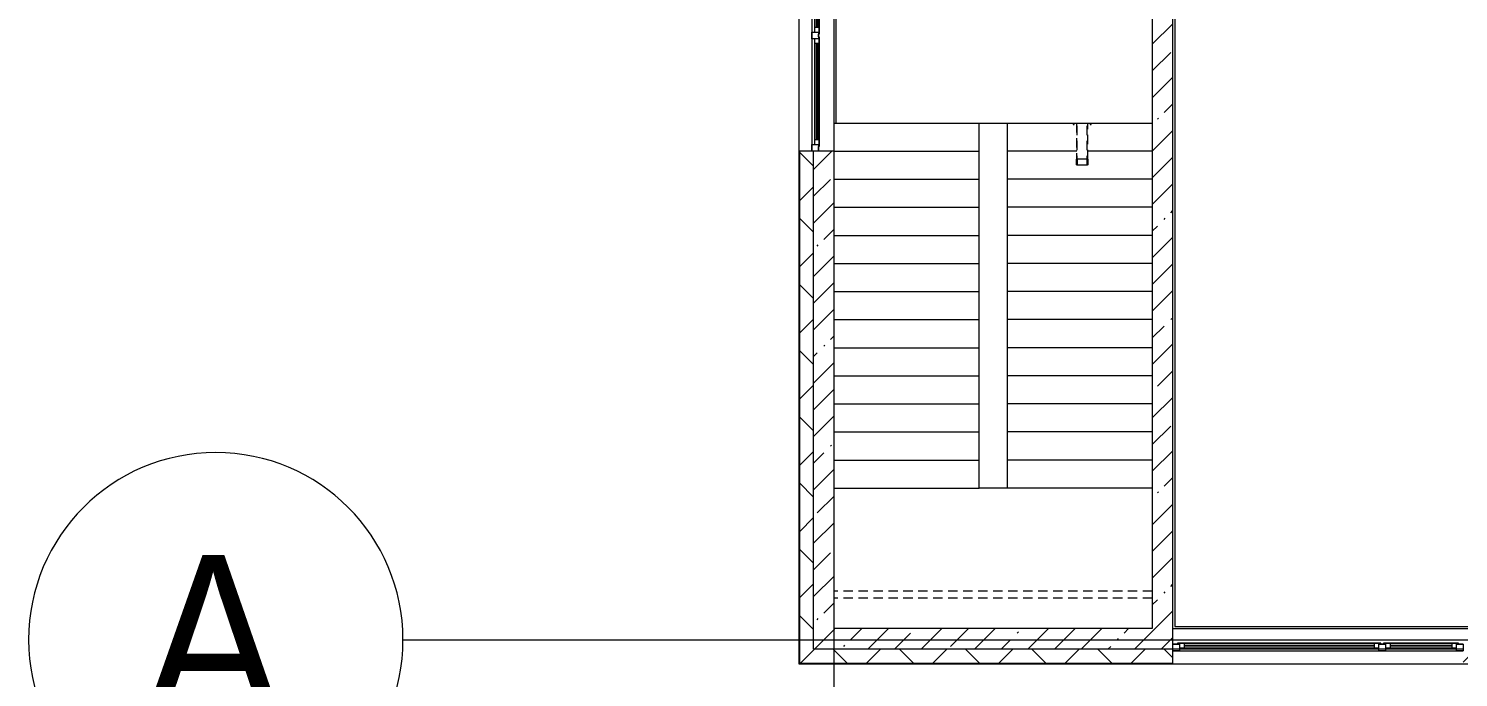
# Model space of a CAD drawing. Header units: millimetres. Extents: x 2623 to 210903, y -8553 to 29000.
# Drawn here: x 75398 to 90674, y -402 to 6529 of the extents above; entities that cross this region are included whole.
import ezdxf

# ---------------------------------------------------------------- set-up
doc = ezdxf.new("R2010")
doc.units = ezdxf.units.MM
doc.linetypes.add('200_ШТРИХ__ш1_п0_6_', pattern=[160, 100, -60])
doc.linetypes.add('Осевая', pattern=[3175, 635, -476.25, 1587.5, -476.25])
for name, color, linetype, lineweight in [('A-DETL-MBND-1', 7, '200_ШТРИХ__ш1_п0_6_', 9), ('A-GLAZ-2', 7, 'Continuous', 5), ('A-WALL', 7, 'Continuous', 9), ('A-WALL-4', 7, 'Continuous', 5), ('I-WALL-4', 7, 'Continuous', 5), ('S-STRS-1', 7, 'Continuous', 5), ('Оси', 7, 'Continuous', 9), ('Оси-1', 7, 'Continuous', 20), ('Оси-2', 7, 'Осевая', 9)]:
    doc.layers.add(name, color=color, linetype=linetype, lineweight=lineweight)
doc.layers.add('A-FLOR-3', color=7, linetype='Continuous', lineweight=5, true_color=0xaaaaaa)
doc.styles.add('Arial_1', font='arial.ttf', dxfattribs={"width": 0.9, "height": 1750})
pattern_1 = [(45, (83893.37, 0), (-353.5534, 353.5534), []), (135, (83893.37, 0), (-353.5534, -353.5534), [])]
pattern_2 = [(45, (83893.37, 0), (-285.123, 285.123), []), (45, (84178.5, 0), (-285.123, 285.123), [504.031, -100.806, 16.764, -84.042])]

# ---------------------------------------------------------------- blocks, each defined once
blk = doc.blocks.new('120_Окно_СКБ_2Ст - 120_Окно_СКБ_2Ст 3100х2500 _мал_ створка слева-2_-22446420-3_1_3_птичка')
at = {"layer": 'A-GLAZ-2'}
for p, q in [((-1550, -127), (-1550, -57)), ((-1550, -57), (-1480, -57)), ((1550, -57), (-1550, -57)), ((-1480, -127), (-1550, -127)), ((-1550, -127), (-1500, -127)), ((-1480, -127), (-1500, -127)), ((-1500, -127), (-1500, -137)), ((-1500, -137), (-700, -137)), ((-700, -137), (-1500, -137)), ((-1480, -57), (-1480, -127)), ((-720, -87), (-1480, -87)), ((-1480, -87), (-1480, -127)), ((-1430, -137), (-1430, -87)), ((-1430, -107), (-770, -107)), ((-770, -117), (-1430, -117)), ((-770, -137), (-770, -87)), ((-720, -127), (-720, -57)), ((-720, -57), (-650, -57)), ((-720, -127), (-720, -87)), ((-650, -127), (-720, -127)), ((-700, -127), (-720, -127)), ((-700, -127), (-670, -127)), ((-700, -137), (-700, -127)), ((-650, -127), (-670, -127)), ((-670, -127), (-670, -137)), ((-670, -137), (1500, -137)), ((1500, -137), (-670, -137)), ((-650, -57), (-650, -127)), ((1480, -87), (-650, -87)), ((-650, -87), (-650, -127)), ((-600, -137), (-600, -87)), ((-600, -107), (1430, -107)), ((1430, -117), (-600, -117)), ((1430, -137), (1430, -87)), ((1480, -127), (1480, -57)), ((1480, -57), (1550, -57)), ((1480, -127), (1480, -87)), ((1550, -127), (1480, -127)), ((1500, -127), (1480, -127)), ((1500, -127), (1550, -127)), ((1500, -137), (1500, -127)), ((1550, -57), (1550, -127))]:
    blk.add_line(p, q, dxfattribs=at)
blk = doc.blocks.new('120_Окно_СКБ_2Ст - 120_Окно_СКБ_2Ст 2100х2400 _мал створка справа_-22446225-3_1_3_птичка')
at = {"layer": 'A-GLAZ-2'}
for p, q in [((-1050, -127), (-1050, -57)), ((-1050, -57), (-980, -57)), ((1050, -57), (-1050, -57)), ((-980, -127), (-1050, -127)), ((-1050, -127), (-1000, -127)), ((-980, -127), (-1000, -127)), ((-1000, -127), (-1000, -137)), ((-1000, -137), (170, -137)), ((170, -137), (-1000, -137)), ((-980, -57), (-980, -127)), ((150, -87), (-980, -87)), ((-980, -87), (-980, -127)), ((-930, -137), (-930, -87)), ((-930, -107), (100, -107)), ((100, -117), (-930, -117)), ((100, -137), (100, -87)), ((150, -127), (150, -57)), ((150, -57), (220, -57)), ((150, -127), (150, -87)), ((220, -127), (150, -127)), ((170, -127), (150, -127)), ((170, -127), (200, -127)), ((170, -137), (170, -127)), ((220, -127), (200, -127)), ((200, -127), (200, -137)), ((200, -137), (1000, -137)), ((1000, -137), (200, -137)), ((220, -57), (220, -127)), ((980, -87), (220, -87)), ((220, -87), (220, -127)), ((270, -137), (270, -87)), ((270, -107), (930, -107)), ((930, -117), (270, -117)), ((930, -137), (930, -87)), ((980, -127), (980, -57)), ((980, -57), (1050, -57)), ((980, -127), (980, -87)), ((1050, -127), (980, -127)), ((1000, -127), (980, -127)), ((1000, -127), (1050, -127)), ((1000, -137), (1000, -127)), ((1050, -57), (1050, -127))]:
    blk.add_line(p, q, dxfattribs=at)
blk = doc.blocks.new('Анкер клиновой - Анкер клиновой МКТ В 10-10-16_85-V117-3_1_3_птичка')
at = {"layer": 'A-DETL-MBND-1'}
for p, q in [((74812, 5516), (74812, 5512)), ((74812, 5512), (74828, 5512)), ((74828, 5512), (74812, 5512)), ((74815, 5516), (74815, 5502)), ((74815, 5502), (74825, 5502)), ((74825, 5502), (74815, 5502)), ((74825, 5502), (74825, 5516)), ((74828, 5512), (74828, 5516))]:
    blk.add_line(p, q, dxfattribs=at)
blk = doc.blocks.new('ОМ_Труба_ГОСТ 8639-82 - ОМ_Труба_ГОСТ 8639-82-V141-3_1_3_птичка')
at = {"layer": 'A-DETL-MBND-1'}
for p, q in [((2701, 5520), (2701, 5133)), ((2707, 5070), (2707, 5520)), ((2815, 5070), (2815, 5520)), ((2821, 5133), (2821, 5520)), ((2701, 5075), (2701, 5133)), ((2707, 5133), (2707, 5075)), ((2710, 5138), (2812, 5138)), ((2812, 5135), (2710, 5135)), ((2710, 5073), (2812, 5073)), ((2812, 5070), (2710, 5070)), ((2815, 5075), (2815, 5133)), ((2821, 5133), (2821, 5075))]:
    blk.add_line(p, q, dxfattribs=at)
at = {"layer": 'A-DETL-MBND-1', "flags": 128}
for points in [[(2701, 5133), (2701, 5134), (2702, 5135), (2703, 5136), (2704, 5137), (2706, 5137), (2708, 5138), (2710, 5138)], [(2710, 5070), (2708, 5070), (2706, 5070), (2704, 5071), (2703, 5072), (2702, 5073), (2701, 5074), (2701, 5075)], [(2710, 5135), (2709, 5135), (2708, 5134), (2708, 5134), (2707, 5134), (2707, 5134), (2707, 5133), (2707, 5133)], [(2707, 5075), (2707, 5074), (2707, 5074), (2707, 5074), (2708, 5073), (2708, 5073), (2709, 5073), (2710, 5073)], [(2812, 5138), (2814, 5138), (2816, 5137), (2817, 5137), (2819, 5136), (2820, 5135), (2820, 5134), (2821, 5133)], [(2815, 5133), (2815, 5133), (2814, 5134), (2814, 5134), (2814, 5134), (2813, 5134), (2812, 5135), (2812, 5135)], [(2821, 5075), (2820, 5074), (2820, 5073), (2819, 5072), (2817, 5071), (2816, 5070), (2814, 5070), (2812, 5070)], [(2812, 5073), (2812, 5073), (2813, 5073), (2814, 5073), (2814, 5074), (2814, 5074), (2815, 5074), (2815, 5075)]]:
    blk.add_lwpolyline(points, dxfattribs=at)
blk = doc.blocks.new('Зашивка приборов отопления37 - Зашивка приборов отопления-33325027-3_1_3_птичка')
at = {"layer": 'A-DETL-MBND-1'}
for p, q in [((121055, 18487), (124455, 18487)), ((121055, 18412), (124455, 18412))]:
    blk.add_line(p, q, dxfattribs=at)
blk = doc.blocks.new('Ось сетки - D8-29747960-3_1_3_птичка')
at = {"layer": 'Оси-1'}
for start, end in [(360, 180), (180, 360)]:
    blk.add_arc((0, 0), 4, start, end, dxfattribs=at)

msp = doc.modelspace()

# ---------------------------------------------------------------- hatches: boundary and pattern name
at = {"layer": 'A-WALL-4'}
h = msp.add_hatch(dxfattribs=at)
h.set_pattern_fill('FP_73', color=256, style=0, pattern_type=2)
h.set_pattern_definition(pattern_1)
h.paths.add_polyline_path([(83633.4, -100), (83783.4, -100), (83783.4, 5220), (83633.4, 5220), (83633.4, 1965.8)])
h.paths.add_polyline_path([(83633.4, 7320), (83783.4, 7320), (83783.4, 8520), (83633.4, 8520), (83633.4, 7750.3)])
h.paths.add_polyline_path([(83783.4, 10820), (83783.4, 12220), (83633.4, 12220), (83633.4, 10820)])
h.paths.add_polyline_path([(83783.4, 13120), (83783.4, 15073), (83633.4, 15073), (83633.4, 13120)])
h = msp.add_hatch(dxfattribs=at)
h.set_pattern_fill('FP_73', color=256, style=0, pattern_type=2)
h.set_pattern_definition(pattern_1)
h.paths.add_polyline_path([(138897.9, -250), (139403.4, -250), (139403.4, -100), (138653.4, -100), (138653.4, -250)])
h.paths.add_polyline_path([(140520.5, -250), (140520.5, -100), (140303.4, -100), (140303.4, -250)])
h.paths.add_polyline_path([(128203.4, -250), (128203.4, -100), (126553.4, -100), (126553.4, -250), (127711.4, -250)])
h.paths.add_polyline_path([(132053.4, -250), (132053.4, -100), (131303.4, -100), (131303.4, -250), (131803.4, -250)])
h.paths.add_polyline_path([(125033.4, -250), (125653.4, -250), (125653.4, -100), (125033.4, -100)])
h.paths.add_polyline_path([(136553.4, -250), (136553.4, -100), (135803.4, -100), (135803.4, -250), (136101.2, -250)])
h.paths.add_polyline_path([(134153.4, -250), (134903.4, -250), (134903.4, -100), (134153.4, -100)])
h.paths.add_polyline_path([(115592.8, -250), (116003.4, -250), (116003.4, -100), (114776.2, -100), (114776.2, -250)])
h.paths.add_polyline_path([(122933.4, -250), (122933.4, -100), (121316.4, -100), (121316.4, -250), (122118.2, -250)])
h.paths.add_polyline_path([(116903.4, -250), (117763.4, -250), (117763.4, -100), (116903.4, -100)])
h.paths.add_polyline_path([(119863.4, -250), (120416.4, -250), (120416.4, -100), (119863.4, -100)])
h.paths.add_polyline_path([(113876.2, -250), (113876.2, -100), (113103.1, -100), (113103.1, -250), (113728.4, -250)])
h.paths.add_polyline_path([(109999.5, -250), (110303.1, -250), (110303.1, -100), (108703.4, -100), (108703.4, -250), (109067.3, -250)])
h.paths.add_polyline_path([(106403.4, -250), (106603.4, -250), (106603.4, -100), (105503.4, -100), (105503.4, -250), (106270.7, -250)])
h.paths.add_polyline_path([(104603.4, -250), (104603.4, -100), (103253.4, -100), (103253.4, -250), (103474.1, -250)])
h.paths.add_polyline_path([(98753.4, -250), (99503.4, -250), (99503.4, -100), (98753.4, -100)])
h.paths.add_polyline_path([(101153.4, -250), (101153.4, -100), (100403.4, -100), (100403.4, -250), (100677.5, -250)])
h.paths.add_polyline_path([(95903.4, -250), (96653.4, -250), (96653.4, -100), (95903.4, -100)])
h.paths.add_polyline_path([(90723.4, -250), (92153.1, -250), (92153.1, -100), (90723.4, -100)])
h.paths.add_polyline_path([(87623.4, -250), (87623.4, -100), (83633.4, -100), (83633.4, -250), (86694.4, -250)])
h.paths.add_polyline_path([(95003.4, -250), (95003.4, -100), (94253.1, -100), (94253.1, -250)])
at = {"layer": 'I-WALL-4'}
h = msp.add_hatch(dxfattribs=at)
h.set_pattern_fill('FP_69', color=256, style=0, pattern_type=2)
h.set_pattern_definition(pattern_2)
h.paths.add_polyline_path([(83783.4, -100), (84003.4, -100), (84003.4, 5220), (83783.4, 5220), (83783.4, 1965.8)])
h.paths.add_polyline_path([(84003.4, 7320), (84003.4, 7900), (83783.4, 7900), (83783.4, 7320)])
h = msp.add_hatch(dxfattribs=at)
h.set_pattern_fill('FP_69', color=256, style=0, pattern_type=2)
h.set_pattern_definition(pattern_2)
h.paths.add_polyline_path([(87623.4, -100), (87623.4, 7900), (87403.4, 7900), (87403.4, -100)])
h = msp.add_hatch(dxfattribs=at)
h.set_pattern_fill('FP_69', color=256, style=0, pattern_type=2)
h.set_pattern_definition(pattern_2)
h.paths.add_polyline_path([(84003.4, -100), (87403.4, -100), (87403.4, 120), (84003.4, 120)])

# ---------------------------------------------------------------- linework, layer by layer
at = {"layer": 'A-FLOR-3'}
for p, q in [((84023.4, 7659), (84023.4, 5520)), ((87643.4, 7680), (87643.4, 140.5)), ((84003.4, 5520), (87403.4, 5520)), ((87643.4, 140.5), (91533.4, 140.5))]:
    msp.add_line(p, q, dxfattribs=at)
at = {"layer": 'A-WALL'}
for p, q in [((83630.4, 5220), (83630.4, -253)), ((83633.4, 5220), (83633.4, -250)), ((83783.4, -100), (83783.4, 5220)), ((83630.4, -253), (87623.4, -253)), ((83633.4, -250), (87623.4, -250))]:
    msp.add_line(p, q, dxfattribs=at)
at = {"layer": 'A-WALL-4'}
for p, q in [((83625.4, 14772.9), (83625.4, -258)), ((83783.4, 5220), (83625.4, 5220)), ((90723.4, -100), (83783.4, -100)), ((87623.4, -258), (87623.4, -100)), ((83625.4, -258), (99503.4, -258))]:
    msp.add_line(p, q, dxfattribs=at)
at = {"layer": 'I-WALL-4'}
for p, q in [((84003.4, 120), (84003.4, 7680)), ((87403.4, 7680), (87403.4, 120)), ((87623.4, -100), (87623.4, 7700)), ((84003.4, 5220), (83783.4, 5220)), ((87403.4, 120), (84003.4, 120)), ((87623.4, 120), (91553.4, 120))]:
    msp.add_line(p, q, dxfattribs=at)
at = {"layer": 'S-STRS-1'}
for p, q in [((84003.4, 5520), (85553.4, 5520)), ((85553.4, 5220), (85553.4, 5520)), ((85853.4, 5520), (85853.4, 5220)), ((84003.4, 5220), (85553.4, 5220)), ((84003.4, 5220), (85553.4, 5220)), ((85553.4, 4920), (85553.4, 5220)), ((85853.4, 5220), (85853.4, 4920)), ((86597.7, 5220), (85853.4, 5220)), ((86597.7, 5220), (85853.4, 5220)), ((87403.4, 5220), (86710.5, 5220)), ((87403.4, 5220), (86710.5, 5220)), ((84003.4, 4920), (85553.4, 4920)), ((84003.4, 4920), (85553.4, 4920)), ((85553.4, 4620), (85553.4, 4920)), ((85853.4, 4920), (85853.4, 4620)), ((87403.4, 4920), (85853.4, 4920)), ((87403.4, 4920), (85853.4, 4920)), ((84003.4, 4620), (85553.4, 4620)), ((84003.4, 4620), (85553.4, 4620)), ((85553.4, 4320), (85553.4, 4620)), ((85853.4, 4620), (85853.4, 4320)), ((87403.4, 4620), (85853.4, 4620)), ((87403.4, 4620), (85853.4, 4620)), ((84003.4, 4320), (85553.4, 4320)), ((84003.4, 4320), (85553.4, 4320)), ((85553.4, 4020), (85553.4, 4320)), ((85853.4, 4320), (85853.4, 4020)), ((87403.4, 4320), (85853.4, 4320)), ((87403.4, 4320), (85853.4, 4320)), ((84003.4, 4020), (85553.4, 4020)), ((84003.4, 4020), (85553.4, 4020)), ((85553.4, 3720), (85553.4, 4020)), ((85853.4, 4020), (85853.4, 3720)), ((87403.4, 4020), (85853.4, 4020)), ((87403.4, 4020), (85853.4, 4020)), ((84003.4, 3720), (85553.4, 3720)), ((84003.4, 3720), (85553.4, 3720)), ((85553.4, 3420), (85553.4, 3720)), ((85853.4, 3720), (85853.4, 3420)), ((87403.4, 3720), (85853.4, 3720)), ((87403.4, 3720), (85853.4, 3720)), ((84003.4, 3420), (85553.4, 3420)), ((84003.4, 3420), (85553.4, 3420)), ((85553.4, 3120), (85553.4, 3420)), ((85853.4, 3420), (85853.4, 3120)), ((87403.4, 3420), (85853.4, 3420)), ((87403.4, 3420), (85853.4, 3420)), ((84003.4, 3120), (85553.4, 3120)), ((84003.4, 3120), (85553.4, 3120)), ((85553.4, 2820), (85553.4, 3120)), ((85853.4, 3120), (85853.4, 2820)), ((87403.4, 3120), (85853.4, 3120)), ((87403.4, 3120), (85853.4, 3120)), ((84003.4, 2820), (85553.4, 2820)), ((84003.4, 2820), (85553.4, 2820)), ((85553.4, 2520), (85553.4, 2820)), ((85853.4, 2820), (85853.4, 2520)), ((87403.4, 2820), (85853.4, 2820)), ((87403.4, 2820), (85853.4, 2820)), ((84003.4, 2520), (85553.4, 2520)), ((84003.4, 2520), (85553.4, 2520)), ((85553.4, 2220), (85553.4, 2520)), ((85853.4, 2520), (85853.4, 2220)), ((87403.4, 2520), (85853.4, 2520)), ((87403.4, 2520), (85853.4, 2520)), ((84003.4, 2220), (85553.4, 2220)), ((84003.4, 2220), (85553.4, 2220)), ((85553.4, 1920), (85553.4, 2220)), ((85853.4, 2220), (85853.4, 1920)), ((87403.4, 2220), (85853.4, 2220)), ((87403.4, 2220), (85853.4, 2220)), ((84003.4, 1920), (85553.4, 1920)), ((84003.4, 1920), (85553.4, 1920)), ((85553.4, 1620), (85553.4, 1920)), ((85853.4, 1920), (85853.4, 1620)), ((87403.4, 1920), (85853.4, 1920)), ((87403.4, 1920), (85853.4, 1920)), ((84003.4, 1620), (85553.4, 1620)), ((84003.4, 1620), (85553.4, 1620)), ((85853.4, 1620), (85553.4, 1620)), ((87403.4, 1620), (85853.4, 1620)), ((87403.4, 1620), (85853.4, 1620))]:
    msp.add_line(p, q, dxfattribs=at)
at = {"layer": 'Оси'}
for p, q in [((84003.4, 5439), (84003.4, 15380)), ((84003.4, -4552.8), (84003.4, 5388.2)), ((79397.9, 0), (91897.9, 0))]:
    msp.add_line(p, q, dxfattribs=at)
at = {"layer": 'Оси-2'}
msp.add_line((84003.4, 5388.2), (84003.4, 5439), dxfattribs=at)

# ---------------------------------------------------------------- block references
at = {"layer": 'A-DETL-MBND-1'}
for name, p in [('Анкер клиновой - Анкер клиновой МКТ В 10-10-16_85-V117-3_1_3_птичка', (11744.1, 4.2)), ('ОМ_Труба_ГОСТ 8639-82 - ОМ_Труба_ГОСТ 8639-82-V141-3_1_3_птичка', (83893.4, 0)), ('Анкер клиновой - Анкер клиновой МКТ В 10-10-16_85-V117-3_1_3_птичка', (11924.1, 4.2))]:
    msp.add_blockref(name, p, dxfattribs=at)
at = {"layer": 'A-DETL-MBND-1', "rotation": 180}
msp.add_blockref('Зашивка приборов отопления37 - Зашивка приборов отопления-33325027-3_1_3_птичка', (208458.4, 18932.5), dxfattribs=at)
at = {"layer": 'A-GLAZ-2'}
for name, p, rotation in [('120_Окно_СКБ_2Ст - 120_Окно_СКБ_2Ст 2100х2400 _мал створка справа_-22446225-3_1_3_птичка', (83708.4, 6270), 89.99999999999991), ('120_Окно_СКБ_2Ст - 120_Окно_СКБ_2Ст 3100х2500 _мал_ створка слева-2_-22446420-3_1_3_птичка', (89173.4, -175), 180)]:
    msp.add_blockref(name, p, dxfattribs=dict(at, rotation=rotation))
at = {"layer": 'Оси-1', "xscale": 499.9999999999995, "yscale": 499.9999999999995, "zscale": 499.9999999999995, "rotation": 269.9999999999994}
msp.add_blockref('Ось сетки - D8-29747960-3_1_3_птичка', (77397.9, 0), dxfattribs=at)

# ---------------------------------------------------------------- texts
at = {"layer": 'Оси', "insert": (76634, 905.2), "char_height": 1750, "width": 1803.797, "attachment_point": 1, "style": 'Arial_1'}
msp.add_mtext('\\fArial|b0|i0|c204|p34|;\\W.9;А', dxfattribs=at)

doc.saveas('drawing.dxf')
